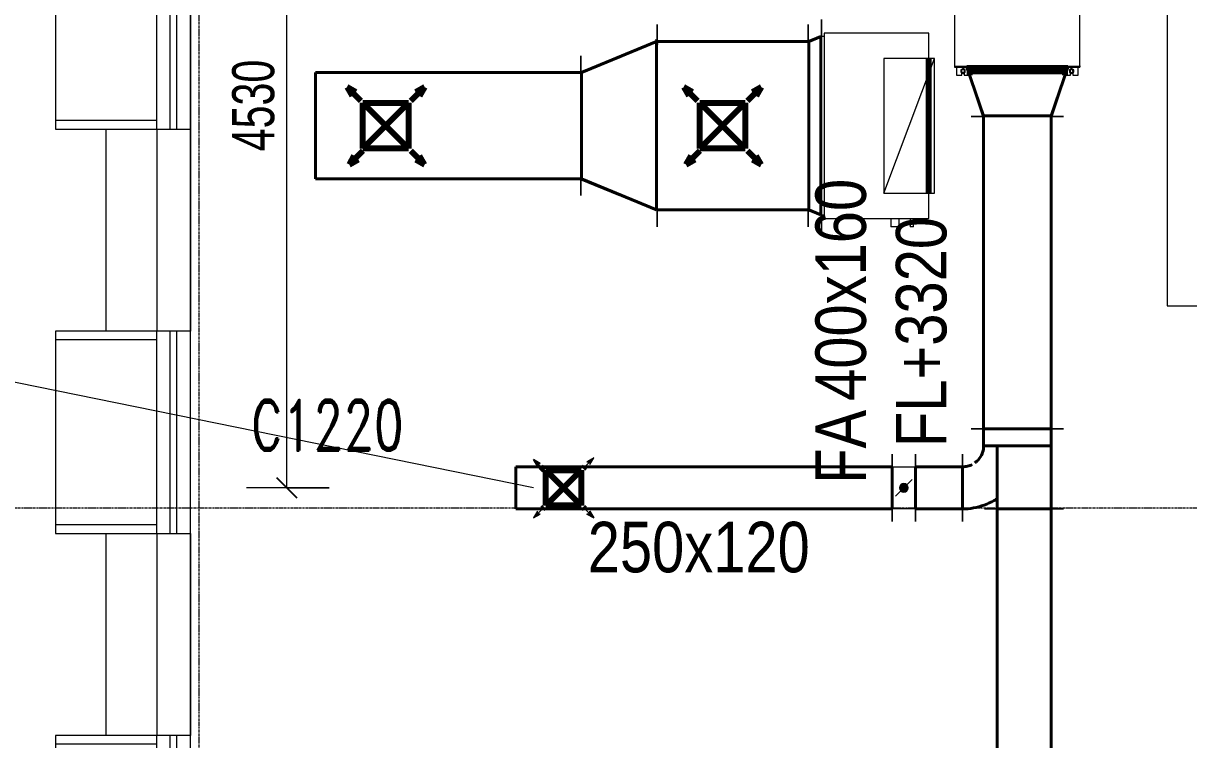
# Model space of a CAD drawing. Header units: millimetres. Extents: x 147808 to 200719, y -28592 to 8154.
# Drawn here: x 155558 to 162478, y -6025 to -1772 of the extents above; entities that cross this region are included whole.
import ezdxf

# ---------------------------------------------------------------- set-up
doc = ezdxf.new("R2010")
doc.units = ezdxf.units.MM
doc.linetypes.add('TJ Dash 2x', pattern=[3, 2, -1])
doc.linetypes.add('轴网线', pattern=[22.24, 12.7, -3.18, 3.18, -3.18])
for name, color, linetype, lineweight in [('0-1', 7, 'Continuous', 5), ('A-ANNO-DIMS', 7, 'Continuous', 5), ('A-ANNO-DIMS-100', 7, 'Continuous', 5), ('M-HVAC-CDFF-IDEN', 7, 'Continuous', 5)]:
    doc.layers.add(name, color=color, linetype=linetype, lineweight=lineweight)
for name, color, linetype, lineweight, true_color in [('0-2', 7, 'Continuous', 5, 0x515151), ('A-DETL-1', 7, 'TJ Dash 2x', 5, 0x5151ff), ('A-DETL-GENF-4', 3, 'Continuous', 80, 0x00ff00), ('A-DETL-GENF-5', 3, 'Continuous', 5, 0x00ff00), ('A-DETL-WIDE-2', 4, 'Continuous', 80, 0x00ffff), ('A-DETL-WIDE-3', 3, 'Continuous', 80, 0x00ff00), ('A-DETL-WIDE-4', 150, 'Continuous', 80, 0x007fff), ('A-FLOR-1', 7, 'Continuous', 5, 0x7f7f7f), ('A-GLAZ-1', 7, 'Continuous', 5, 0x515151), ('A-GLAZ-IDEN-1', 7, 'Continuous', 5, 0x515151), ('A-WALL-1', 7, 'Continuous', 5, 0x515151), ('M-EQPM-1', 4, 'Continuous', 5, 0x00ffff), ('M-EQPM-2', 4, 'Continuous', 80, 0x00ffff), ('M-HVAC-CDFF-4', 3, 'Continuous', 80, 0x00ff00), ('M-HVAC-CDFF-5', 150, 'Continuous', 80, 0x007fff), ('M-HVAC-DUCT-10', 150, 'Continuous', 5, 0x007fff), ('M-HVAC-DUCT-3', 3, 'Continuous', 40, 0x00ff00), ('M-HVAC-DUCT-4', 3, 'Continuous', 5, 0x00ff00), ('M-HVAC-DUCT-5', 3, 'Continuous', 13, 0x00ff00), ('M-HVAC-DUCT-6', 150, 'Continuous', 40, 0x007fff), ('M-HVAC-DUCT-9', 150, 'Continuous', 80, 0x007fff), ('M-HVAC-DUCT-ANNO-2', 3, 'Continuous', 5, 0x00ff00), ('M-HVAC-DUCT-ANNO-3', 6, 'Continuous', 5, 0xff00ff), ('M-HVAC-DUCT-IDEN-1', 3, 'Continuous', 5, 0x00ff00), ('S-GRID-1', 7, '轴网线', 5, 0x5151ff)]:
    doc.layers.add(name, color=color, linetype=linetype, lineweight=lineweight, true_color=true_color)
doc.styles.add('Arial', font='arial.ttf', dxfattribs={"width": 0.7, "height": 250})
doc.styles.add('RomanD', font='romand__.ttf', dxfattribs={"width": 0.7, "height": 300})
doc.styles.add('TJ_FangSong_Narrow_1', font='', dxfattribs={"height": 300})
doc.styles.get('TJ_FangSong_Narrow_1').set_extended_font_data('TJ_FangSong_Narrow')
doc.dimstyles.new('对角线-1_2_250_近', dxfattribs={"dimscale": 304.8, "dimtxt": 255.06485, "dimasz": 0.393701, "dimexe": 0.787402, "dimexo": 0.328084, "dimgap": 0, "dimtad": 1, "dimdec": 0, "dimzin": 0, "dimdsep": 46, "dimtxsty": 'Arial', "dimblk1": 'OBLIQUE', "dimblk2": 'OBLIQUE', "dimsah": 1, "dimcen": 0.09, "dimazin": 0, "dimtfac": 1, "dimtdec": 4, "dimtix": 1, "dimtmove": 0, "dimatfit": 3, "dimfxl": 1, "dimtvp": 1, "dimtolj": 1, "dimtzin": 0, "dimarcsym": 2})

# ---------------------------------------------------------------- blocks, each defined once
blk = doc.blocks.new('双层单列 - 双层单列-2855371-10-001 一层空调通风平面图')
at = {"layer": 'A-GLAZ-1'}
for p, q in [((-550, 700), (-600, 700)), ((-600, 700), (-600, 100)), ((550, 700), (-550, 700)), ((-550, 100), (-550, 700)), ((550, 700), (550, 100)), ((600, 700), (550, 700)), ((600, 100), (600, 700)), ((-600, 100), (600, 100)), ((-600, 100), (-600, -100)), ((600, -100), (600, 100)), ((-600, 20), (600, 20)), ((-600, -20), (600, -20)), ((-600, -100), (600, -100))]:
    blk.add_line(p, q, dxfattribs=at)
blk = doc.blocks.new('YXQH_AR_B9-20_rvt-1-10-001 一层空调通风平面图')
at = {"layer": 'A-DETL-1'}
for p, q in [((156050, -3600), (156050, -2400)), ((156050, -6000), (156050, -4800))]:
    blk.add_line(p, q, dxfattribs=at)
at = {"layer": 'A-FLOR-1'}
for p, q in [((156550, -1200), (156550, -2400)), ((156550, -2400), (156550, -3600)), ((156550, -4800), (156550, -6000))]:
    blk.add_line(p, q, dxfattribs=at)
at = {"layer": 'A-WALL-1'}
for p, q in [((162350, 50), (162350, -3450)), ((156350, -2400), (156350, -3600)), ((156550, -3600), (156550, -2400)), ((162350, -3450), (162545, -3450)), ((156350, -4800), (156350, -6000)), ((156550, -6000), (156550, -4800))]:
    blk.add_line(p, q, dxfattribs=at)
at = {"layer": 'S-GRID-1'}
for p, q in [((156600, 7353.7), (156600, -27792.2)), ((198349.8, -4650), (148741.6, -4650))]:
    blk.add_line(p, q, dxfattribs=at)
at = {"layer": '0-2', "rotation": 89.99999999999962}
for p in [(156450, -1800), (156450, -4200), (156450, -6600)]:
    blk.add_blockref('双层单列 - 双层单列-2855371-10-001 一层空调通风平面图', p, dxfattribs=at)
at = {"layer": 'A-GLAZ-IDEN-1', "insert": (156908.9, -4008.2), "char_height": 300, "width": 1217.763, "attachment_point": 1, "style": 'RomanD'}
blk.add_mtext('C1220', dxfattribs=at)
blk = doc.blocks.new('过渡件_矩形变径管_角度_法兰 - 45 度-2719447-10-001 一层空调通风平面图')
at = {"layer": 'M-HVAC-DUCT-3'}
for p, q in [((0, -300), (0, 300)), ((0, 300), (3, 299)), ((3, 300), (292.7, 200)), ((3, -300), (3, 300)), ((147.9, 250), (295.7, 200)), ((292.7, 200), (292.7, -200)), ((292.7, -200), (3, -300)), ((295.7, -200), (147.9, -250)), ((3, -299), (0, -300))]:
    blk.add_line(p, q, dxfattribs=at)
at = {"layer": 'M-HVAC-DUCT-4'}
for p, q in [((0, -375), (0, 375)), ((0, 375), (0, -375)), ((295.7, 275), (295.7, 200)), ((295.7, -275), (295.7, 275)), ((295.7, -200), (295.7, -275))]:
    blk.add_line(p, q, dxfattribs=at)
blk = doc.blocks.new('三通_矩形 正断面三通_法兰 - 三通_矩形 正断面三通_法兰-2719932-10-001 一层空调通风平面图')
at = {"layer": 'M-HVAC-DUCT-3'}
for p, q in [((-350, -220), (-350, 180)), ((-350, 180), (-250, 180)), ((-250, -140), (-250, 180)), ((125, 180), (-250, 180)), ((-250, 180), (-250, -220)), ((125, 180), (125, -140)), ((-250, -220), (-250, 30)), ((-250, -140), (125, -140)), ((-250, -220), (-350, -220)), ((125, -345), (-125, -345))]:
    blk.add_line(p, q, dxfattribs=at)
for points, knots in [([(125, -345), (125, -323.2), (121.2, -279.6), (104.2, -216.1), (82.6, -169.9), (67.5, -145.3), (63.5, -139.3)], [0, 0, 0, 0, 0.1111111, 0.2222222, 0.3333333, 0.3696486, 0.3696486, 0.3696486, 0.3696486]), ([(-250, -220), (-236.9, -220), (-210.7, -224.1), (-178.3, -240.7), (-158.9, -258.6), (-150.8, -268.9), (-148.9, -271.5)], [0, 0, 0, 0, 0.2, 0.4, 0.55, 0.6, 0.6, 0.6, 0.6]), ([(-138.6, -288.3), (-134.2, -297), (-127.3, -315.5), (-125, -335.2), (-125, -345)], [0.7000102, 0.7000102, 0.7000102, 0.7000102, 0.85, 1, 1, 1, 1])]:
    blk.add_open_spline(points, degree=3, knots=knots, dxfattribs=at)
at = {"layer": 'M-HVAC-DUCT-4'}
for p, q in [((-350, 255), (-350, 180)), ((-350, -295), (-350, 255)), ((125, 255), (125, 180)), ((125, -215), (125, 255)), ((125, -140), (125, -215)), ((-350, -220), (-350, -295)), ((-125, -345), (-200, -345)), ((-200, -345), (200, -345)), ((200, -345), (125, -345))]:
    blk.add_line(p, q, dxfattribs=at)
blk = doc.blocks.new('对开多叶调节阀 - 标准-2904207-10-001 一层空调通风平面图')
at = {"layer": 'A-DETL-GENF-4'}
blk.add_hatch(color=256, dxfattribs=at).paths.add_polyline_path([(0, -25), (6.5, -24.1), (12.5, -21.7), (17.7, -17.7), (21.7, -12.5), (24.1, -6.5), (25, 0), (24.1, 6.5), (21.7, 12.5), (17.7, 17.7), (12.5, 21.7), (6.5, 24.1), (0, 25), (-6.5, 24.1), (-12.5, 21.7), (-17.7, 17.7), (-21.7, 12.5), (-24.1, 6.5), (-25, 0), (-24.1, -6.5), (-21.7, -12.5), (-17.7, -17.7), (-12.5, -21.7), (-6.5, -24.1)], flags=0)
at = {"layer": 'A-DETL-GENF-5'}
blk.add_line((-49.5, -49.5), (49.5, 49.5), dxfattribs=at)
for start, end in [(360, 180), (180, 360)]:
    blk.add_arc((0, 0), 25, start, end, dxfattribs=at)
at = {"layer": 'M-HVAC-DUCT-5'}
for p, q in [((-70, 125), (-70, 200)), ((-70, 200), (-70, -200)), ((70, 125), (70, 200)), ((70, 200), (70, -200)), ((-70, -125), (-70, 125)), ((-70, 125), (70, 125)), ((-70, 125), (70, 125)), ((70, 125), (70, -125)), ((-70, -200), (-70, -125)), ((70, -125), (-70, -125)), ((70, -125), (-70, -125)), ((70, -200), (70, -125))]:
    blk.add_line(p, q, dxfattribs=at)
blk = doc.blocks.new('M_大金_小容量新风机组 - FXMFP140AB-V24-10-001 一层空调通风平面图')
at = {"layer": 'A-DETL-WIDE-2'}
for p, q in [((-283.7, 597), (-282, 597)), ((-282, 597), (-282, 550)), ((282, 550), (282, 597)), ((282, 597), (283.7, 597)), ((-282, -597), (-282, -550)), ((-267, -550), (-267, -575)), ((267, -575), (267, -550)), ((282, -550), (282, -597)), ((-283.7, -597), (-282, -597)), ((-267, -575), (267, -575)), ((282, -597), (283.7, -597))]:
    blk.add_line(p, q, dxfattribs=at)
at = {"layer": 'M-EQPM-1'}
for p, q in [((-362, 550), (-362, 597)), ((-362, 597), (-329, 597)), ((-335, 580.2), (-322, 587.7)), ((-335, 565.2), (-335, 580.2)), ((-322, 557.7), (-335, 565.2)), ((-329, 597), (-329, 583.7)), ((-322, 587.7), (-309, 580.2)), ((-309, 565.2), (-322, 557.7)), ((-315, 583.7), (-315, 597)), ((-315, 597), (-283.8, 597)), ((-309, 580.2), (-309, 565.2)), ((283.8, 597), (315, 597)), ((309, 580.2), (322, 587.7)), ((309, 565.2), (309, 580.2)), ((322, 557.7), (309, 565.2)), ((315, 597), (315, 583.7)), ((322, 587.7), (335, 580.2)), ((335, 565.2), (322, 557.7)), ((329, 583.7), (329, 597)), ((329, 597), (362, 597)), ((335, 580.2), (335, 565.2)), ((362, 597), (362, 550)), ((-372, 550), (-372, -550)), ((-300, 550), (-372, 550)), ((-267, 150), (267, 550)), ((-267, 550), (-267, 150)), ((267, 150), (267, 550)), ((372, 550), (300, 550)), ((372, -550), (372, 550)), ((452, 514), (372, 514)), ((452, 91), (452, 514)), ((458.8, 424.5), (452, 424.5)), ((458.8, 339.5), (458.8, 424.5)), ((452, 339.5), (458.8, 339.5)), ((-267, 150), (267, 150)), ((372, 91), (452, 91)), ((382, -39), (372, -39)), ((382, -87), (382, -39)), ((382, -44), (452, -44)), ((452, -44), (452, -83.7)), ((372, -87), (382, -87)), ((452, -83.7), (382, -83.7)), ((372, -182.8), (382, -182.8)), ((382, -182.8), (382, -237.2)), ((382, -202.8), (428.6, -202.8)), ((428.6, -202.8), (428.6, -215.4)), ((382, -237.2), (372, -237.2)), ((428.6, -215.4), (382, -215.4)), ((-372, -550), (-300, -550)), ((-362, -550), (-362, -597)), ((300, -550), (372, -550)), ((362, -597), (362, -550)), ((-362, -597), (-329, -597)), ((-322, -557.7), (-335, -565.2)), ((-335, -565.2), (-335, -580.2)), ((-335, -580.2), (-322, -587.7)), ((-329, -597), (-329, -583.7)), ((-309, -565.2), (-322, -557.7)), ((-322, -587.7), (-309, -580.2)), ((-315, -583.7), (-315, -597)), ((-315, -597), (-283.8, -597)), ((-309, -580.2), (-309, -565.2)), ((283.8, -597), (315, -597)), ((322, -557.7), (309, -565.2)), ((309, -565.2), (309, -580.2)), ((309, -580.2), (322, -587.7)), ((315, -597), (315, -583.7)), ((335, -565.2), (322, -557.7)), ((322, -587.7), (335, -580.2)), ((329, -583.7), (329, -597)), ((329, -597), (362, -597)), ((335, -580.2), (335, -565.2))]:
    blk.add_line(p, q, dxfattribs=at)
for centre, radius, start, end in [((-322, 572.7), 11.3, 90, 270), ((-322, 572.7), 9.2, 90, 270), ((-322, 572.7), 11.3, 270, 90), ((-322, 572.7), 9.2, 270, 90), ((322, 572.7), 11.3, 90, 270), ((322, 572.7), 9.2, 90, 270), ((322, 572.7), 11.3, 270, 90), ((322, 572.7), 9.2, 270, 90), ((-322, -572.7), 11.3, 90, 270), ((-322, -572.7), 9.2, 90, 270), ((-322, -572.7), 11.3, 270, 90), ((-322, -572.7), 9.2, 270, 90), ((322, -572.7), 11.3, 90, 270), ((322, -572.7), 9.2, 90, 270), ((322, -572.7), 11.3, 270, 90), ((322, -572.7), 9.2, 270, 90)]:
    blk.add_arc(centre, radius, start, end, dxfattribs=at)
blk = doc.blocks.new('C4_方形散流器 - 210x210-V25-10-001 一层空调通风平面图')
at = {"layer": 'A-DETL-GENF-4'}
for points in [[(-178.5, 178.5), (-155.4, 138.6), (-155.4, 155.4), (-138.6, 155.4)], [(128.1, 155.4), (144.9, 155.4), (144.9, 138.6), (168, 178.5)], [(-178.5, -178.5), (-138.6, -155.4), (-155.4, -155.4), (-155.4, -138.6)], [(138.6, -155.4), (178.5, -178.5), (155.4, -138.6), (155.4, -155.4)]]:
    blk.add_hatch(color=256, dxfattribs=at).paths.add_polyline_path(points, flags=0)
at = {"layer": 'A-DETL-GENF-5'}
for p, q in [((-138.6, 155.4), (-178.5, 178.5)), ((-178.5, 178.5), (-155.4, 138.6)), ((-125, 125), (-178.5, 178.5)), ((-138.6, 155.4), (-178.5, 178.5)), ((-178.5, 178.5), (-155.4, 138.6)), ((-155.4, 155.4), (-138.6, 155.4)), ((-155.4, 138.6), (-155.4, 155.4)), ((-155.4, 138.6), (-155.4, 155.4)), ((-155.4, 155.4), (-138.6, 155.4)), ((125, 135.5), (168, 178.5)), ((128.1, 155.4), (168, 178.5)), ((168, 178.5), (128.1, 155.4)), ((144.9, 155.4), (128.1, 155.4)), ((128.1, 155.4), (144.9, 155.4)), ((168, 178.5), (144.9, 138.6)), ((144.9, 138.6), (168, 178.5)), ((144.9, 138.6), (144.9, 155.4)), ((144.9, 155.4), (144.9, 138.6)), ((-125, -125), (-178.5, -178.5)), ((125, -125), (178.5, -178.5)), ((-178.5, -178.5), (-155.4, -138.6)), ((-155.4, -138.6), (-178.5, -178.5)), ((-138.6, -155.4), (-178.5, -178.5)), ((-178.5, -178.5), (-138.6, -155.4)), ((-155.4, -138.6), (-155.4, -155.4)), ((-155.4, -155.4), (-155.4, -138.6)), ((-155.4, -155.4), (-138.6, -155.4)), ((-138.6, -155.4), (-155.4, -155.4)), ((155.4, -155.4), (138.6, -155.4)), ((138.6, -155.4), (178.5, -178.5)), ((155.4, -155.4), (138.6, -155.4)), ((138.6, -155.4), (178.5, -178.5)), ((155.4, -138.6), (155.4, -155.4)), ((178.5, -178.5), (155.4, -138.6)), ((155.4, -138.6), (155.4, -155.4)), ((178.5, -178.5), (155.4, -138.6))]:
    blk.add_line(p, q, dxfattribs=at)
at = {"layer": 'A-DETL-WIDE-3'}
for p, q in [((-115.5, 115.5), (-125, 125)), ((105, 105), (-105, -105)), ((-105, 105), (105, -105)), ((-105, -105), (-105, 105)), ((-105, 105), (105, 105)), ((105, 115.5), (125, 135.5)), ((105, 105), (105, -105)), ((-115.5, -115.5), (-125, -125)), ((105, -105), (-105, -105)), ((115.5, -115.5), (125, -125))]:
    blk.add_line(p, q, dxfattribs=at)
blk = doc.blocks.new('M_多联机 - 室内机 - 静音型 - 天花板内藏风管式下回风 - 6_3 kW-V26-10-001 一层空调通风平面图')
at = {"layer": 'A-DETL-WIDE-2'}
blk.add_line((400, 310), (-400, 310), dxfattribs=at)
at = {"layer": 'M-EQPM-1'}
for p, q in [((-400, 310), (-550, 310)), ((-550, 310), (-550, -310)), ((550, 310), (400, 310)), ((550, -210), (550, 310)), ((600, 220), (550, 220)), ((600, 220), (600, 200)), ((550, 200), (600, 200)), ((600, 135), (550, 135)), ((550, 85), (600, 85)), ((600, 135), (600, 85)), ((550, -310), (550, -210)), ((-550, -310), (549, -310)), ((-530, -310), (-530, -330)), ((530, -330), (-530, -330)), ((530, -330), (530, -310)), ((549, -310), (550, -310))]:
    blk.add_line(p, q, dxfattribs=at)
blk = doc.blocks.new('过渡件_矩形变径管_角度_法兰 - 45 度-V29-10-001 一层空调通风平面图')
at = {"layer": 'A-DETL-WIDE-4'}
for p, q in [((0.1, 530), (3, 528.9)), ((3, -528.9), (0.1, -530))]:
    blk.add_line(p, q, dxfattribs=at)
at = {"layer": 'M-HVAC-DUCT-10'}
for p, q in [((0, 530), (0, 630)), ((0, 630), (0, -630)), ((78.4, 600), (78.4, 500)), ((78.4, -600), (78.4, 600)), ((0, -630), (0, -530)), ((78.4, -500), (78.4, -600))]:
    blk.add_line(p, q, dxfattribs=at)
at = {"layer": 'M-HVAC-DUCT-6'}
for p, q in [((3, 530), (75.4, 500)), ((3, -530), (3, 530)), ((39.2, 515), (78.4, 500)), ((75.4, 500), (75.4, -500)), ((75.4, -500), (3, -530)), ((78.4, -500), (39.2, -515))]:
    blk.add_line(p, q, dxfattribs=at)
blk = doc.blocks.new('过渡件_矩形变径管_角度_法兰 - 45 度-V30-10-001 一层空调通风平面图')
at = {"layer": 'A-DETL-WIDE-4'}
for p, q in [((0.1, 500), (3, 498.8)), ((3, -498.8), (0.1, -500))]:
    blk.add_line(p, q, dxfattribs=at)
at = {"layer": 'M-HVAC-DUCT-10'}
for p, q in [((0, 500), (0, 600)), ((0, 600), (0, -600)), ((452.6, 415), (452.6, 315)), ((452.6, -415), (452.6, 415)), ((452.6, -315), (452.6, -415)), ((0, -600), (0, -500))]:
    blk.add_line(p, q, dxfattribs=at)
at = {"layer": 'M-HVAC-DUCT-6'}
for p, q in [((3, 500), (449.6, 315)), ((3, -500), (3, 500)), ((226.3, 407.5), (452.6, 315)), ((449.6, 315), (449.6, -315)), ((449.6, -315), (3, -500)), ((452.6, -315), (226.3, -407.5))]:
    blk.add_line(p, q, dxfattribs=at)
blk = doc.blocks.new('C4_方形散流器 - 270x270-2857066-10-001 一层空调通风平面图')
at = {"layer": 'A-DETL-WIDE-4'}
for p, q in [((-178.1, 199.9), (-229.5, 229.5)), ((-229.5, 229.5), (-199.9, 178.1)), ((-148.5, 148.5), (-229.5, 229.5)), ((-178.1, 199.9), (-229.5, 229.5)), ((-229.5, 229.5), (-199.9, 178.1)), ((135, 148.5), (216, 229.5)), ((164.6, 199.9), (216, 229.5)), ((216, 229.5), (164.6, 199.9)), ((216, 229.5), (186.4, 178.1)), ((186.4, 178.1), (216, 229.5)), ((-199.9, 199.9), (-178.1, 199.9)), ((-199.9, 178.1), (-199.9, 199.9)), ((-199.9, 178.1), (-199.9, 199.9)), ((-199.9, 199.9), (-178.1, 199.9)), ((186.4, 199.9), (164.6, 199.9)), ((164.6, 199.9), (186.4, 199.9)), ((186.4, 178.1), (186.4, 199.9)), ((186.4, 199.9), (186.4, 178.1)), ((135, 135), (-135, -135)), ((-135, 135), (135, -135)), ((-135, -135), (-135, 135)), ((-135, 135), (135, 135)), ((135, 135), (135, -135)), ((135, -135), (-135, -135)), ((-148.5, -148.5), (-229.5, -229.5)), ((-229.5, -229.5), (-199.9, -178.1)), ((-199.9, -178.1), (-229.5, -229.5)), ((-178.1, -199.9), (-229.5, -229.5)), ((-229.5, -229.5), (-178.1, -199.9)), ((-199.9, -178.1), (-199.9, -199.9)), ((-199.9, -199.9), (-199.9, -178.1)), ((-199.9, -199.9), (-178.1, -199.9)), ((-178.1, -199.9), (-199.9, -199.9)), ((148.5, -148.5), (229.5, -229.5)), ((199.9, -199.9), (178.1, -199.9)), ((178.1, -199.9), (229.5, -229.5)), ((199.9, -199.9), (178.1, -199.9)), ((178.1, -199.9), (229.5, -229.5)), ((199.9, -178.1), (199.9, -199.9)), ((229.5, -229.5), (199.9, -178.1)), ((199.9, -178.1), (199.9, -199.9)), ((229.5, -229.5), (199.9, -178.1))]:
    blk.add_line(p, q, dxfattribs=at)
blk = doc.blocks.new('DIMBLOCK22-10-001 一层空调通风平面图')
at = {"layer": 'A-ANNO-DIMS-100', "lineweight": 25}
for p, q in [((157122.6, 0), (157062.6, 60)), ((157122.6, 0), (157182.6, -60)), ((157122.6, -4530), (157062.6, -4470)), ((157122.6, -4530), (157182.6, -4590))]:
    blk.add_line(p, q, dxfattribs=at)
at = {"layer": 'A-ANNO-DIMS-100'}
for p, q in [((157137.8, 0), (156882.6, 0)), ((157122.6, -4530), (157122.6, 0)), ((157122.6, 0), (157137.8, 0)), ((157373.5, -4530), (156882.6, -4530)), ((157122.6, -4530), (157373.5, -4530))]:
    blk.add_line(p, q, dxfattribs=at)
at = {"layer": 'A-ANNO-DIMS-100', "color": 0, "insert": (156798.1, -2531.9), "char_height": 250, "width": 640.409, "attachment_point": 1, "rotation": 90, "line_spacing_factor": 0.941778, "style": 'Arial'}
blk.add_mtext('4530', dxfattribs=at)
blk = doc.blocks.new('_Oblique')
at = {"color": 0, "linetype": 'ByBlock', "lineweight": -2}
blk.add_line((-0.5, -0.5), (0.5, 0.5), dxfattribs=at)

msp = doc.modelspace()

# ---------------------------------------------------------------- linework, layer by layer
at = {"layer": 'M-HVAC-CDFF-IDEN'}
msp.add_line((158587.7, -4530), (152218.7, -3236.5), dxfattribs=at)
at = {"layer": 'M-HVAC-DUCT-3'}
for p, q in [((161260, -2321.8), (161660, -2321.8)), ((161260, -4180), (161260, -2321.8)), ((161660, -4180), (161660, -2321.8)), ((161660, -4180), (161260, -4180)), ((158481.9, -4655), (158481.9, -4405)), ((158481.9, -4405), (160716.2, -4405)), ((160716.2, -4405), (160716.2, -4655)), ((160856.2, -4655), (160856.2, -4405)), ((160856.2, -4405), (161135, -4405)), ((161135, -4405), (161135, -4655)), ((158481.9, -4655), (160716.2, -4655)), ((160856.2, -4655), (161135, -4655)), ((161340, -4655), (161660, -4655)), ((161340, -7859.7), (161340, -4655)), ((161660, -7859.7), (161660, -4655))]:
    msp.add_line(p, q, dxfattribs=at)
at = {"layer": 'M-HVAC-DUCT-6'}
for p, q in [((159318.4, -2880), (159318.4, -1880)), ((159318.4, -1880), (160221.4, -1880)), ((160221.4, -1880), (160221.4, -2880)), ((157293.8, -2695), (157293.8, -2065)), ((157293.8, -2065), (158871.8, -2065)), ((158871.8, -2065), (158871.8, -2695)), ((157293.8, -2695), (158871.8, -2695)), ((159318.4, -2880), (160221.4, -2880))]:
    msp.add_line(p, q, dxfattribs=at)
at = {"layer": 'M-HVAC-DUCT-ANNO-2'}
for p, q in [((158871.2, -4425), (158661.2, -4635)), ((158661.2, -4425), (158871.2, -4635)), ((158661.2, -4425), (158871.2, -4425)), ((158661.2, -4635), (158661.2, -4425)), ((158871.2, -4425), (158871.2, -4635)), ((158871.2, -4635), (158661.2, -4635))]:
    msp.add_line(p, q, dxfattribs=at)
at = {"layer": 'M-HVAC-DUCT-ANNO-3'}
for p, q in [((160667.6, -2780), (160967.6, -1980)), ((160667.6, -1980), (160667.6, -2780)), ((160967.6, -1980), (160667.6, -1980)), ((160967.6, -2780), (160967.6, -1980)), ((160667.6, -2780), (160967.6, -2780))]:
    msp.add_line(p, q, dxfattribs=at)

# ---------------------------------------------------------------- block references
at = {"layer": '0-1'}
msp.add_blockref('YXQH_AR_B9-20_rvt-1-10-001 一层空调通风平面图', (0, 0), dxfattribs=at)
at = {"layer": 'M-EQPM-2'}
msp.add_blockref('M_大金_小容量新风机组 - FXMFP140AB-V24-10-001 一层空调通风平面图', (161460, -1482.1), dxfattribs=at)
at = {"layer": 'M-EQPM-2', "rotation": 270.0000000000006}
msp.add_blockref('M_多联机 - 室内机 - 静音型 - 天花板内藏风管式下回风 - 6_3 kW-V26-10-001 一层空调通风平面图', (160623.8, -2380), dxfattribs=at)
at = {"layer": 'M-HVAC-CDFF-4', "rotation": 89.99999999999982}
msp.add_blockref('C4_方形散流器 - 210x210-V25-10-001 一层空调通风平面图', (158766.2, -4530), dxfattribs=at)
at = {"layer": 'M-HVAC-CDFF-5', "rotation": 180}
for p in [(157710, -2380), (159710, -2380)]:
    msp.add_blockref('C4_方形散流器 - 270x270-2857066-10-001 一层空调通风平面图', p, dxfattribs=at)
at = {"layer": 'M-HVAC-DUCT-3', "rotation": 270}
for name, p in [('过渡件_矩形变径管_角度_法兰 - 45 度-2719447-10-001 一层空调通风平面图', (161460, -2029.1)), ('三通_矩形 正断面三通_法兰 - 三通_矩形 正断面三通_法兰-2719932-10-001 一层空调通风平面图', (161480, -4530))]:
    msp.add_blockref(name, p, dxfattribs=at)
at = {"layer": 'M-HVAC-DUCT-5'}
msp.add_blockref('对开多叶调节阀 - 标准-2904207-10-001 一层空调通风平面图', (160786.2, -4530), dxfattribs=at)
at = {"layer": 'M-HVAC-DUCT-9', "rotation": 180}
for name, p in [('过渡件_矩形变径管_角度_法兰 - 45 度-V30-10-001 一层空调通风平面图', (159321.4, -2380)), ('过渡件_矩形变径管_角度_法兰 - 45 度-V29-10-001 一层空调通风平面图', (160296.8, -2380))]:
    msp.add_blockref(name, p, dxfattribs=at)

# ---------------------------------------------------------------- texts
at = {"layer": 'M-HVAC-DUCT-IDEN-1', "char_height": 300, "attachment_point": 1, "rotation": 90, "style": 'TJ_FangSong_Narrow_1'}
for s, insert, width in [('400x160', (160261.2, -4013.8), 1242.616), ('FL+3320', (160739.1, -4287.9), 1306.751), ('FA', (160261.2, -4505.9), 360.759)]:
    msp.add_mtext(s, dxfattribs=dict(at, insert=insert, width=width))
at = {"layer": 'M-HVAC-DUCT-IDEN-1', "insert": (158909.3, -4731.5), "char_height": 300, "width": 1226.582, "attachment_point": 1, "style": 'TJ_FangSong_Narrow_1'}
msp.add_mtext('250x120', dxfattribs=at)

# ---------------------------------------------------------------- dimensions: what is measured, and where the dimension line sits
at = {"layer": 'A-ANNO-DIMS'}
dim = msp.add_linear_dim(base=(157122.6, 0), p1=(157473.5, -4530), p2=(157037.8, 0), angle=90, dimstyle='对角线-1_2_250_近', override={"dimpost": '<>', "dimfxl": 4550.958414}, dxfattribs=at)
dim.commit()
dim.dimension.update_dxf_attribs({"geometry": 'DIMBLOCK22-10-001 一层空调通风平面图', "text_midpoint": (156994.9, -2265)})

doc.saveas('drawing.dxf')
